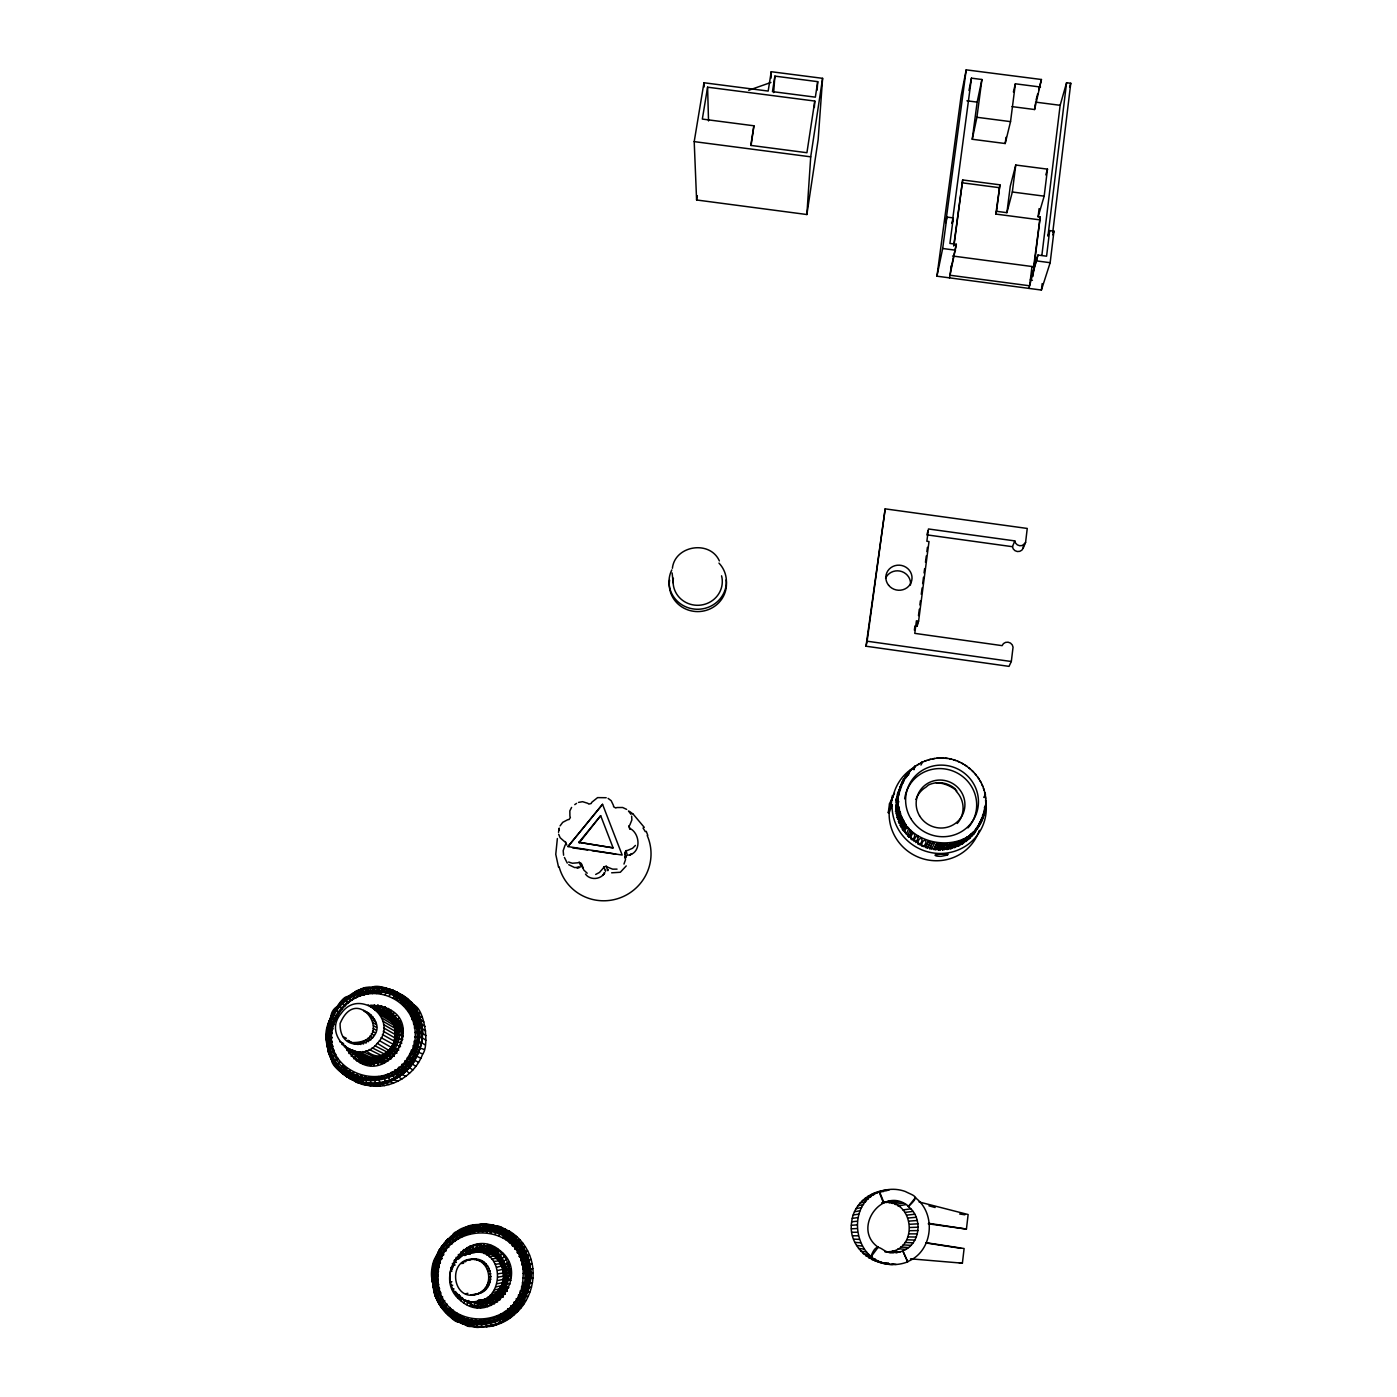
<?xml version="1.0" encoding="UTF-8"?>
<svg xmlns="http://www.w3.org/2000/svg" width="1397" height="1397" viewBox="0 0 1397 1397"><rect width="100%" height="100%" fill="white"/><g stroke="black" fill="none" stroke-linecap="round" stroke-linejoin="round"><path stroke-width="1.5" d="M420.829 1058.262L411.626 1053.513C432.511 999.641 359.186 967.824 335.245 1020.491C312.911 1071.743 393.063 1101.098 411.626 1049.723L422.715 1053.932C414.647 1076.144 389.396 1090.708 366.189 1085.067C358.854 1085.731 318.516 1062.069 335.891 1054.491L332.957 1051.4C314.15 1002.732 391.09 964.96 412.936 1016.911C436.772 1068.88 351.974 1105.621 332.957 1051.4L334.267 1050.492L331.753 1047.436C325.064 1047.418 328.12 1057.529 332.957 1051.4M361.771 1083.828L351.101 1079.217L353.441 1072.721L350.926 1073.14L349.25 1078.379L366.189 1085.067M370.694 1085.871L366.66 1084.264L366.206 1082.448L366.451 1078.379L369.995 1077.104L371.078 1084.334L375.304 1086.237M461.796 1297.394L460.818 1300.694C491.168 1327.482 531.524 1274.728 500.266 1250.804C469.933 1224.278 429.787 1276.736 460.818 1300.694L462.721 1298.215M377.33 1043.349C400.136 1020.281 359.623 986.596 341.217 1013.419C321.153 1036.19 358.697 1067.43 377.33 1043.349L394.233 1053.705L396.678 1053.163L396.696 1050.474C410.997 1032.016 393.692 1002.575 370.764 1006.713L370.659 1005.194C440.719 1008.285 381.433 1106.668 345.461 1047.069L347.678 1048.361C356.13 1068.338 386.148 1068.391 396.696 1050.474L398.809 1050.038L392.26 1046.231C386.305 1054.229 376.072 1060.498 365.839 1057.424C344.099 1047.279 367.76 1054.037 356.776 1060.969L354.821 1057.581L357.353 1053.059M435.183 1258.802L439.409 1260.74L441.923 1258.627L441.033 1256.829C433.245 1246.456 426.277 1287.545 436.755 1281.573L438.187 1280.141L436.545 1277.364C434.083 1224.261 514.183 1211.67 523.823 1265.647C537.042 1328.163 437.523 1344.403 436.545 1277.364L438.099 1275.74C437.68 1217.94 528.136 1218.708 523.002 1277.836C521.518 1333.314 435.131 1332.668 438.099 1275.74L436.702 1273.121L432.11 1272.737L433.716 1263.412L439.199 1250.21L447.826 1239.052L439.199 1250.21L433.716 1263.412L431.917 1277.452L433.908 1291.422L435.393 1295.875L440.963 1292.924L438.291 1289.833L433.908 1291.422M326.392 1040.276L326.811 1030.881L330.024 1018.623L334.861 1009.577L341.549 1001.719L332.207 1013.978L328.312 1023.46L326.374 1035.561L326.846 1044.939L332.311 1042.04L330.548 1039.193C321.345 1046.021 327.509 1011.498 335.245 1020.491L332.87 1022.621L328.906 1021.591L326.811 1030.881M467.89 1252.69C509.294 1242.317 505.854 1312.743 465.969 1300.712C450.498 1295.752 445.137 1274.815 454.758 1262.242C458.653 1248.202 483.013 1258.907 480.585 1243.924M457.098 1237.829L455.003 1241.339C445.416 1237.34 460.643 1224.855 460.626 1235.664L458.495 1238.79C444.717 1225.902 492.215 1221.257 496.599 1226.968L494.014 1227.125C496.04 1222.777 505.697 1230.006 509.399 1231.194C518.514 1236.642 525.621 1245.216 529.55 1255.082C537.81 1275.531 531.314 1300.659 514.271 1314.647C489.98 1337.139 445.992 1327.639 435.34 1295.857C440.282 1308.849 450.864 1319.536 463.944 1324.321C470.597 1326.085 486.348 1332.214 480.62 1320.025L477.006 1321.614L477.337 1327.098M492.32 1325.177L486.313 1326.626L495.498 1324.653L504.928 1320.095L513.048 1314.088L521.291 1305.077L529.149 1287.807L530.493 1272.964C531.297 1248.01 509.329 1225.064 484.637 1224.558L488.828 1225.902C509.73 1225.92 528.014 1247.189 530.092 1267.9C532.257 1285.467 525.342 1304.117 511.739 1315.555C505.714 1319.554 484.445 1335.165 484.864 1319.694L481.092 1321.649M468.309 1325.683L468.955 1320.357L472.151 1319.379L472.937 1321.178C476.744 1330.573 459.002 1326.085 465.061 1319.135L464.031 1316.987L461.307 1317.563C459.735 1331.69 442.552 1307.924 439.514 1304.239M814.346 107.517L814.783 101.055L707.598 87.19L702.324 119.077L753.909 125.782L751.08 145.48M374.902 1045.759L386.917 1051.976L391.352 1056.569L394.198 1056.027L394.233 1053.705M526.215 1300.293L523.526 1301.009L518.444 1298.407L518.514 1294.827L525.691 1296.765L528.363 1296.102M366.451 1083.985C387.004 1086.744 408.064 1074.712 416.97 1056.149C422.942 1043.542 424.391 1028.279 418.803 1015.287C415.887 1010.607 410.247 994.681 403.785 1003.483L403.366 1005.281L406.544 1006.469C423.256 994.35 430.451 1045.131 422.715 1053.932M505.435 1229.081C498.397 1229.744 475.067 1216.543 476.098 1230.513L478.455 1231.875L480.149 1230.163C474.386 1218.044 507.059 1228.592 493.682 1226.304L497.891 1227.09L495.044 1234.005M771.039 78.162L771.231 71.718L822.606 78.337L818.153 139.665L806.872 214.527L696.597 199.981L694.204 141.621L703.966 82.755L768.175 91.067L771.231 71.718M817.14 90.089L817.716 81.655L774.898 76.119L773.659 92.604M478.211 1300.59C494.067 1301.637 507.233 1284.838 503.199 1269.594C501.488 1261.805 495.691 1254.96 488.112 1252.358C482.751 1249.739 474.526 1254.82 476.901 1245.897L473.531 1244.971L473.094 1246.77L466.842 1247.678L465.952 1250.036L467.646 1253.546C509.416 1230.617 520.854 1308.168 475.085 1301.533L474.561 1305.531L477.041 1307.54L478.42 1306.003L478.35 1301.096C516.96 1302.668 509.154 1238.493 471.819 1252.288L470.108 1246.124C541.163 1235.262 501.698 1345.87 455.317 1291.527L453.973 1292.382L455.876 1292.469L455.928 1295.421L459.246 1294.67M354.821 1080.754C399.332 1102.233 444.036 1039.054 411.277 1003.535M473.723 1252.271L483.118 1251.45L493.054 1254.785L498.939 1260.88L503.461 1270.851C504.16 1279.32 502.134 1287.947 495.603 1293.779L490.242 1295.106M366.084 1050.736C394.373 1073.647 408.71 1014.781 377.592 1011.585M432.179 1282.167L432.127 1272.702M408.675 999.746C404.816 994.926 368.983 977.306 369.995 992.202L372.405 993.494C378.465 982.423 352.97 987.889 357.946 995.432L355.729 998.122L354.174 997.266C349.617 988.674 367.725 988.866 373.086 987.347C389.204 986.02 404.519 994.472 415.153 1006.032M392.26 1046.231L394.653 1040.887L395.334 1029.432L392.243 1021.521L386.009 1015.287L371.235 1006.172M902.794 1250.856C920.571 1244.133 923.277 1217.66 908.277 1206.571C919.994 1195.867 915.297 1196.583 905.186 1191.449C898.446 1189.022 891.024 1188.62 884.091 1190.384C867.974 1192.636 853.392 1205.174 851.681 1221.799C846.722 1251.677 881.909 1272.3 907.701 1261.823L902.794 1250.856L907.701 1261.823M418.541 1062.401L409.548 1057.232L409.758 1053.757L411.626 1053.513M480.149 1230.163L482.681 1231.77L483.624 1224.698L492.757 1226.234M903.318 1250.909L896.961 1252.568L886.135 1251.799C919.313 1253.039 915.314 1197.77 882.921 1202.625M326.706 1030.759L330.914 1030.811L332.137 1033.309C320.088 1027.354 330.81 1058.315 326.741 1044.781M806.872 214.527L810.714 156.831L822.606 78.337M473.845 1252.096L473.094 1246.77M523.718 1304.292L521.011 1305.025L516.192 1301.987L516.419 1298.721L518.444 1298.407M985.444 807.029C989.53 779.212 961.992 753.594 934.593 758.501C922.072 760.3 910.53 767.861 904.103 778.793C901.397 781.814 890.483 817.612 899.458 790.405C885.261 849.708 982.545 864.446 985.583 804.916M372.405 993.494L374.117 991.905C370.973 982.789 389.676 990.438 375.007 987.26M359.483 1051.854L372.248 1058.158L373.016 1063.833L370.572 1065.37C374.396 1051.784 351.974 1057.424 346.858 1048.536M476.901 1245.897L477.023 1244.238L480.551 1245.548M947.341 758.466L945.21 758.274M933.825 849.463L936.671 843.474L933.825 849.463L935.938 849.673L938.819 843.683L935.938 849.673M468.152 1232.346L470.125 1233.411L472.081 1231.246L471.819 1225.745L485.126 1224.558L486.313 1226.112L486.54 1224.767L488.182 1224.68L497.105 1227.264C490.452 1223.894 459.019 1221.31 464.328 1233.83L466.092 1234.808L468.152 1232.346L467.419 1226.985L479.206 1225.012M892.508 1264.46C851.856 1264.407 843.474 1198.958 884.091 1190.384M895.844 802.769L898.708 794.526L896.001 800.691M898.079 796.587L898.254 794.491M349.652 1077.576L353.476 1080.056L346.805 1076.703L349.739 1070.556L350.926 1073.14M374.117 1007.883L374.326 1004.949L375.636 1006.504L375.199 1009.14L373.942 1009.123L374.117 1007.883C430.293 1014.484 382.394 1094.846 349.512 1048.815L346.98 1050.404L347.678 1048.361M469.078 1226.583L470.125 1233.411M478.979 1293.063C495.359 1286.008 489.841 1257.859 471.418 1259.413C493.543 1254.855 498.153 1291.474 476.394 1294.111L481.162 1292.574M370.572 1065.37L369.052 1063.658L368.791 1057.721L356.148 1051.714M531.489 1287.213L523.194 1286.602L522.495 1282.219C536.64 1288.121 529.638 1265.001 527.856 1258.051C525.324 1252.795 519.806 1233.376 512.769 1243.732L512.35 1245.705L515.406 1246.857L520.103 1243.365L522.792 1243.138M374.117 991.905L376.719 993.442L378.081 987.295M477.041 1307.54L477.32 1301.026M352.131 1042.581C397.831 1043.035 358.296 980.467 340.1 1023.495C339.261 1064.217 401.568 1036.068 366.136 1011.603M520.871 1308.029L518.13 1308.797L513.625 1305.357L513.939 1302.371L516.192 1301.987M415.869 1066.313L407.138 1060.76L407.487 1057.581L409.548 1057.232M482.681 1231.77L485.388 1224.575L487.116 1225.745L485.772 1225.972M959.198 1262.766L962.393 1263.185L964.105 1248.534L926.438 1242.754M928.219 1223.789L966.427 1229.081L968.138 1214.534L919.086 1201.961M927.94 530.93L926.875 534.859L1012.458 546.698A5.553 5.256 16.5 0 0 1023.18 548.183L1023.652 544.236M1011.323 661.514L1013.052 647.178A5.675 5.413 20.2 0 0 1002.103 645.641L914.773 633.365L916.415 620.809L918.597 621.106L929.005 541.565L926.857 541.268L928.464 528.974L1014.781 540.901A5.605 5.291 16.4 0 0 1025.59 542.385L1027.249 528.45L885.174 508.857L866.018 646.217L1009.018 666.369L1011.323 661.514L867.118 641.206L866.018 646.217M1041.865 255.389L1060.148 105.299L1066.575 82.72L1070.766 83.261L1052.744 232.408M1012.004 106.609L1034.583 109.525L1041.446 79.507L966.2 69.85L961.153 95.66L936.95 276.187L1041.394 290.052L1042.179 283.574M1066.575 82.72L1047.96 236.163L1049.671 230.592L1053.967 231.151L1050.16 262.706L1041.394 290.052M1049.671 230.592L1046.58 256.192L1037.971 255.057L1030.34 280.011L1032.435 280.273M425.841 1040.241L422.069 1037.604L422.575 1033.413C422.016 1022.621 418.541 1012.022 411.626 1003.57M1031.999 266.513L1029.624 285.791L950.03 275.244L951.305 265.622M1032.907 276.431L1040.189 217.041L1038.111 216.779L1039.106 208.607M1033.553 267.264L1040.189 217.041M1038.111 216.779L1044.17 196.156L1047.488 169.142L1015.759 165.021L1010.275 186.185L1006.905 212.676L996.532 211.314L995.834 214.073L1039.385 219.8M1028.838 288.376L1037.971 255.057M484.13 1244.046L482.733 1251.188L474.282 1251.677M506.64 1319.903L503.776 1320.776L500.772 1316.061L501.034 1314.053L504.317 1313.861L508.002 1318.401L510.569 1317.458M1034.583 109.525L1035.282 103.972M498.292 1277.102L503.479 1276.177L502.798 1268.074L498.939 1260.88L493.665 1261.474M1006.905 212.676L1012.336 192L1015.759 165.021M995.834 214.073L999.92 184.823L962.673 179.951L953.68 246.012M996.532 211.314L999.92 184.823M968.977 90.508L971.456 78.162L981.916 79.507L977.149 102.121L972.242 139.263L1005.194 143.524L1005.997 137.325M1005.194 143.524L1010.537 121.626L1015.375 83.803L1040.503 87.033M972.242 139.263L976.922 117.278L981.916 79.507M979.314 830.307A46.485 45.228 28 0 1 927.433 859.888A46.485 45.228 28 0 1 889.173 812.827L888.3 812.705L889.47 803.886L893.259 795.714A47.393 46.066 27.4 0 1 914.075 767.355M888.3 812.705L891.199 804.55L892.369 795.574M914.371 630.134L914.93 625.978L917.078 626.293L918.597 621.106M917.078 626.293L917.637 622.014M918.475 615.623L919.313 609.214M919.872 604.953L920.431 600.693M921.269 594.284L922.107 587.893M922.666 583.632L923.504 577.223M924.063 572.962L924.622 568.684M925.46 562.293L926.298 555.884M926.857 551.623L927.416 547.362M558.521 832.298L559.219 828.072L558.765 830.377M936.95 276.187L942.678 248.491L946.887 217.076L953.295 217.915L949.908 243.427L956.334 244.283L949.471 277.846M971.456 78.162L952.108 223.555L953.295 217.915M953.994 245.435L962.673 179.951M966.2 69.85L945.734 222.717L946.887 217.076M517.711 1311.486L514.952 1312.289L510.778 1308.483L511.145 1305.776L513.625 1305.357M867.118 641.206L885.174 508.857M485.388 1225.868L485.126 1224.558L488.828 1225.902M397.429 992.272L384.437 987.941L379.862 987.365L380.176 988.465M504.317 1313.861L504.649 1311.643L507.67 1311.329L511.477 1315.468L514.271 1314.647M412.848 1069.945L404.414 1064.043L404.851 1061.179L407.138 1060.76M507.67 1311.329L508.037 1308.867L510.778 1308.483M814.783 101.055L806.925 152.727L750.783 145.393L753.909 125.782M817.716 81.655L815.359 97.161L772.454 91.608L774.898 76.119M484.183 1230.198L486.872 1232.084L488.479 1225.064L491.954 1225.326M457.552 1321.387L460.207 1315.153L457.727 1315.625L455.701 1320.375M696.597 199.981L697.295 195.737M348.237 1077L342.824 1073.734L346.316 1067.989L347.486 1070.905L345.234 1075.603L351.101 1079.217M494.835 1227.317L495.062 1225.763L489.648 1224.959L486.872 1232.084M495.586 1227.526L497.018 1226.042L494.538 1226.356M495.498 1226.374L489.876 1224.855L489.02 1225.99L486.907 1224.628M493.246 1225.361L490.784 1225.117M378.238 992.01C378.552 984.012 385.362 987.382 380.979 993.861L378.238 992.01L376.719 993.442M982.562 815.743L985.077 809.09M357.265 1053.565C387.44 1077.419 415.957 1019.688 377.923 1011.218L379.53 1006.94L377.976 1005.142L376.404 1010.974M401.969 1078.973L397.481 1076.493L394.618 1072.18L394.984 1070.102L398.128 1069.77L401.882 1074.345L405.863 1076.319M420.27 1013.524L416.428 1011.079L411.155 1013.209L408.623 1011.987L409.024 1009.717L414.036 1007.167L417.895 1009.647M409.496 1073.298L401.41 1067.064L401.865 1064.479L404.414 1064.043M473.88 1225.466L474.264 1232.433L472.081 1231.246M929.599 848.643L932.428 842.653L929.599 848.643L931.694 849.044L934.541 843.055L932.34 843.09M949.454 758.885L951.549 759.287M527.647 1250.874L519.771 1253.842L517.309 1252.672L517.746 1250.245L525.394 1246.892M472.151 1319.379L471.418 1326.294M517.746 1250.245L515.004 1249.058L515.406 1246.857M896.385 798.613L902.165 782.495M896.455 800.743L904.103 778.793M390.706 991.224L390.374 990.089L393.255 990.403L395.735 992.149M391.335 991.294C391.23 988.273 391.16 994.647 389.239 996.009M422.261 1017.645L418.436 1015.217L412.936 1016.911L410.683 1015.741L411.155 1013.209M409.024 1009.717L406.178 1008.477L406.544 1006.469M398.128 1069.77L398.564 1067.465L401.41 1067.064M529.55 1255.082L521.465 1257.632L519.265 1256.514L519.771 1253.842M357.632 1082.186L358.4 1076.546L361.456 1075.795L362.382 1077.663C365.874 1087.669 348.324 1081.924 354.576 1075.026L353.441 1072.721M357.999 1059.869L359.972 1062.715L361.474 1061.65C361.107 1053.775 368.494 1056.446 365.193 1062.925L366.922 1064.933L367.516 1057.791L352.9 1051.103M372.196 1047.82L384.297 1053.967L390.619 1048.658L393.622 1043.629L394.949 1037.901L383.232 1031.23M487.675 1297.237L493.106 1295.875L496.93 1300.363L500.388 1299.629L495.603 1293.779L501.907 1285.013L503.147 1279.442L510.848 1280.403M423.832 1021.94L420.026 1019.548L414.368 1020.788L412.342 1019.705L412.936 1016.911M672.394 568.282C674.873 545.336 709.955 539.801 719.368 560.913M425.229 1044.869L421.423 1042.668L422.418 1038.128M950.798 269.464L956.334 244.283M358.4 990.613L359.728 996.323L361.875 993.966C357.859 985.618 372.615 988.063 376.736 988.273M531.052 1259.448L522.827 1261.578L520.819 1260.548L521.465 1257.632M1013.401 91.992L1015.375 83.803M557.368 838.532L555.762 854.318L558.521 867.118M344.675 1074.136L339.192 1070.346L343.173 1065.073L344.308 1068.338L341.671 1072.721L346.805 1076.703M424.985 1026.393L421.195 1024.036L415.398 1024.804L413.582 1023.861L414.368 1020.788M516.646 1236.502L513.886 1236.677L509.853 1240.885L509.399 1242.666L512.769 1243.732M1036.05 100.06L1037.674 93.896M1038.757 89.775L1041.446 79.507M532.152 1263.953L523.823 1265.647L521.989 1264.739L522.827 1261.578M478.734 1224.82L478.455 1231.875M361.456 1075.795L360.391 1082.797M453.344 1318.82L456.575 1312.936L457.727 1315.625M379.914 1086.133L375.985 1084.509L375.042 1081.505L374.745 1078.606L378.674 1076.546C377.679 1086.953 389.414 1084.875 382.953 1075.585M982.842 817.175L978.633 824.998L984.606 813.316L982.423 816.162M465.061 1319.135L468.03 1318.384L466.633 1325.142M925.46 847.42L928.272 841.413L925.46 847.42L927.503 848.031L930.35 842.042L927.503 848.031M953.61 759.881L955.67 760.492M355.309 1051.103L351.206 1056.324M1069.631 87.19L1070.766 83.261M900.611 786.389L897.328 794.561L903.702 778.583M900.174 786.249L900.035 788.397M1045.812 174.904L1047.488 169.142M380.683 1012.388L383.319 1007.936L381.556 1005.805L379.251 1011.498L377.312 1011.603M470.073 1306.02L471.592 1301.76C525.604 1313.529 510.324 1222.602 463.542 1255.309L460.905 1251.869L462.721 1252.376L464.852 1255.554L466.476 1254.314M400.729 1000.776L396.8 999.885C400.013 990.578 408.657 996.428 400.223 1002.4L403.785 1003.483M471.068 1251.956L485.458 1251.607L487.64 1244.587L488.444 1246.473L486.418 1251.834L480.655 1252.428M415.398 1024.804L414.385 1028.122L421.772 1027.476M385.17 994.716L387.895 988.762M523.823 1265.647L522.757 1269.052L530.092 1267.9M1052.797 234.871L1053.967 231.151M451.895 1317.825L454.322 1313.337L456.575 1312.936M361.474 1061.65L363.377 1064.043L364.757 1057.092M329.011 1021.678C330.897 1016.335 346.212 987.382 350.577 999.466L351.922 1000.339L354.174 997.266M513.136 1233.673L510.359 1233.813L506.692 1238.318L506.151 1239.942L509.853 1240.885M464.834 1253.842L470.719 1253.406L469.287 1254L470.806 1252.725L469.427 1248.15L470.108 1246.124M342.824 1073.734L335.944 1066.575L340.379 1061.825M363.185 989.006L363.866 994.943L365.892 992.883L366.049 988.343M891.513 800.691L893.259 795.714M498.939 1260.88L505.155 1256.025M889.173 812.827L892.089 804.689L891.199 804.55M381.992 1018.064L393.727 1025.171L399.717 1023.599L400.485 1021.434L398.023 1020.072L392.347 1022.29L380.56 1015.095M488.444 1246.473L491.046 1245.548L488.112 1252.358M902.357 783.612L906.409 775.3M904.086 780.277L906.024 775.056M382.988 1021.242L395.089 1028.314L400.904 1027.371L401.83 1024.839L399.717 1023.599M895.704 806.96L898.376 798.717L896.123 804.864L897.607 817.262L902.689 828.77L907.858 835.476L921.636 845.395L933.86 849.027L946.555 849.009L962.306 843.369L972.242 835.685L983.261 817.332M905.588 778.269L909.045 772.07M906.897 776.662L908.696 771.79M895.756 809.073C904.435 786.074 890.221 824.09 897.957 807.064M908.399 775.16L910.198 770.271L912.014 769.101M456.417 1262.399L455.178 1261.683L452.436 1263.848L453.501 1265.368L451.214 1267.358L452.698 1267.795L455.178 1261.683L463.752 1249.599L465.952 1250.036L469.427 1248.15M896.001 811.151L898.009 802.978M896.263 813.264L898.969 807.134L896.263 813.264L896.717 815.307L899.424 809.212L896.717 815.307M913.708 769.398L914.948 766.097L914.005 769.73M897.171 817.385L899.878 811.273L897.171 817.385L897.834 819.375L900.541 813.298L897.834 819.375M354.576 1075.026L357.353 1074.468L355.641 1081.261M898.498 821.419L901.205 815.324L898.498 821.419L899.354 823.339L902.078 817.28L899.354 823.339M464.031 1316.987L461.988 1323.5L463.804 1324.216M920.955 765.067L922.474 762.133M978.633 824.998L979.384 823.077M979.053 825.173L979.803 823.235M900.227 825.313L902.933 819.218L900.227 825.313L901.257 827.146L903.981 821.087L901.257 827.146M921.461 845.796C922.422 837.065 929.703 839.999 923.452 846.599L921.636 845.395M957.661 761.278L959.652 762.081M1012.458 546.698L1014.781 540.901M398.023 1020.072L398.756 1018.238L392.243 1021.521L388.453 1017.295L368.214 1004.897M449.415 1315.817L453.187 1310.351L454.322 1313.337M901.746 782.337L901.397 784.433M903.527 830.761C908.539 814.102 905.029 836.471 902.322 829.032L905.029 822.955M904.261 824.894L902.322 829.032M468.606 1300.502L466.79 1304.623M383.529 1024.525L395.63 1031.527L401.568 1031.283L402.738 1028.419L400.904 1027.371M904.767 832.542C903.615 828.665 912.73 822.589 906.147 834.149M1023.18 548.183L1025.59 542.385M907.561 835.79L910.303 829.748L911.525 831.564L909.08 837.274L907.858 835.476M910.652 838.776C911.874 829.259 918.021 834.131 912.311 840.103L910.931 838.444M381.573 1012.72L383.634 1013.628L386.899 1009.455L385.013 1006.905L381.992 1012.371L380.386 1012.406L388.663 1017.191L394.146 1012.65M497.681 1270.449L508.927 1268.127L509.975 1265.752L507.792 1264.302L496.738 1267.271M342.073 1009.14C338.284 999.239 325.099 1018.361 334.424 1018.675L335.245 1020.491M914.022 841.465C914.354 835.458 921.915 832.402 915.803 842.618M623.97 864.062L625.472 859.819L625.21 854.091A11.752 11.578 -27.9 0 0 624.738 852.729A32.847 32.236 -26.5 0 0 626.013 850.651A11.717 11.543 -23.6 0 0 627.445 850.459L632.562 848.276L635.425 845.429M486.575 1254.925L492.25 1254.296L495.551 1249.459L494.311 1246.927L492.093 1247.713L489.177 1253.039L483.694 1253.476M498.205 1273.75L509.573 1272.091L510.813 1269.332L508.927 1268.127M917.637 843.805C918.667 834.795 925.635 838.427 919.523 844.801L917.846 843.421M498.939 1235.594L502.466 1229.133M507.792 1264.302L508.735 1262.312L501.855 1265.385M383.599 1027.878L395.7 1034.793L401.672 1035.282L403.192 1032.086L401.568 1031.283M368.11 987.923L368.11 993.983L365.892 992.883M494.311 1246.927L490.644 1253.423L485.458 1251.607M503.479 1276.177L509.678 1276.125L511.232 1272.999L509.573 1272.091M626.24 865.913L620.32 872.269L611.642 872.811M453.781 1240.326L451.772 1244.238L447.913 1239.576L451.214 1236.066M976.73 828.683C982.196 819.358 964.751 850.424 981.113 820.999M977.149 828.892L981.532 821.209M961.555 763.059L963.476 764.054M938.103 849.865C947.568 835.493 932.864 852.03 940.233 849.865L943.115 843.893L940.233 849.865M415.031 1060.515L409.269 1068.164L402.214 1074.59L394.094 1079.584L385.345 1082.553M942.399 849.865L945.28 843.875L942.399 849.865L944.512 849.655L947.41 843.666M946.66 849.446C956.299 834.725 941.246 852.397 948.72 849.027L951.654 843.037L948.72 849.027M341.497 1001.893L344.919 998.523L347.189 1001.981L345.059 1005.875L341.392 1001.684M388.663 989.39L389.588 989.705L386.288 989.495L388.907 988.954L393.255 990.403L390.479 990.298M445.8 1312.429L450.078 1307.435L451.161 1310.735L448.332 1314.891M493.281 1225.92L491.011 1232.835L488.217 1230.635M950.851 848.608L953.889 843.055C962.236 838.899 942.853 858.02 953.889 843.055M952.859 847.996L955.932 842.443M954.919 847.368L958.028 841.797C966.043 836.925 946.904 857.147 958.028 841.797M983.767 797.425L985.496 794.334L984.571 792.343M956.858 846.565L960.001 840.994M958.831 845.744L962.009 840.156C969.78 834.411 950.693 855.994 962.009 840.156M960.682 844.748L963.878 839.143M394.949 1037.901L401.218 1039.263L403.192 1035.806L401.672 1035.282M509.276 1280.158L511.25 1276.701L509.678 1276.125M962.568 843.736L965.781 838.113C973.098 831.582 954.483 854.458 965.781 838.113M964.297 842.566L967.545 836.943M984.291 807.99L986.038 804.969M433.716 1263.412L438.152 1264.791L439.199 1267.009L437.244 1268.93L432.738 1267.987M966.06 841.378C980.17 819.637 958.15 854.545 969.326 835.72M984.152 810.085L985.898 807.064M967.667 840.051L970.95 834.376M983.785 812.181L985.531 809.177M969.291 838.689L974.093 831.494L972.277 832.682L969.291 838.689L976.555 828.037L973.534 834.061M981.008 819.655L984.606 813.316M980.24 821.593L981.969 818.642M972.242 835.685L977.865 826.395L974.862 832.42M463.682 1302.842L465.306 1300.136C531.611 1325.613 511.389 1209.173 458.391 1259.203L456.016 1257.37M560.075 825.889L562.712 822.344L567.671 819.742A11.735 11.49 -28.6 0 1 569.103 819.55A32.847 32.236 -26.5 0 1 570.395 817.489A11.7 11.455 -25.4 0 1 569.906 816.145L569.836 810.906L571.6 807.414M447.738 1239.191L438.623 1251.241L443.862 1254.681L441.033 1256.829M489.212 1256.759L495.341 1255.659L498.729 1251.66L497.402 1248.674L493.054 1254.785M350.577 999.466L348.359 1002.924L347.189 1001.981M523.823 1301.044L511.739 1315.555L499.847 1322.959L502.501 1321.981M978.267 826.64L979.018 824.632M965.275 765.207L967.091 766.359M902.549 783.246L903.667 781.534M487.605 1224.715L489.788 1225.972L492.635 1225.152M474.561 1305.531L473.513 1306.998L470.806 1304.536M442.552 1308.657L447.284 1304.187M383.354 988.517L375.252 987.242L389.588 989.705M871.012 1256.165C878.224 1237.794 881.647 1254.419 893.678 1252.725M871.431 1256.235L878.311 1247.067M908.277 1206.571L915.629 1197.404M604.691 872.811C600.885 879.708 590.093 880.529 585.465 874.085M464.328 1233.83L462.215 1236.607L460.626 1235.664M353.843 1058.821L354.821 1057.581M391.684 991.224C449.432 1012.86 409.688 1105.586 353.284 1078.798C298.364 1054.141 338.79 970.112 391.684 991.224L392.609 990.263M970.461 769.014L968.767 767.686M391.352 1010.345L386.009 1015.287M567.968 846.582L602.544 804.305L622.171 855.051L567.968 846.582L602.544 804.305M578.917 842.321L600.675 815.673L613.108 847.874L578.917 842.321L613.108 847.874M579.161 842.915L600.675 815.673M603.836 873.579L604.587 872.706M382.097 988.081L380.386 988.028M509.399 1231.194L506.587 1231.316L502.658 1237.585L506.692 1238.318M348.901 1053.495L352.9 1049.968M390.147 990.944L391.666 991.014L390.584 990.141M439.688 1304.571L444.805 1300.659M460.381 1295.979L458.216 1298.215L460.835 1298.546M326.374 1035.561L330.53 1035.002L332.137 1033.309M474.264 1232.433L476.098 1230.513M492.425 1225.483L490.784 1226.06L489.648 1224.959M330.548 1039.193L331.997 1037.692L330.53 1035.002M330.914 1030.811L332.73 1028.943L331.7 1026.673L327.701 1026.219M436.702 1273.121L438.448 1271.357L437.244 1268.93M478.42 1306.003L480.603 1307.662L482.332 1305.916L481.406 1300.537L478.053 1300.45L485.51 1299.786L493.106 1295.875M482.332 1305.916L484.183 1307.348L486.191 1305.304L484.584 1300.031L481.214 1300.397M911.525 831.564L909.08 837.274M972.015 770.498L973.569 771.965M473.653 1259.203C445.922 1257.422 452.174 1304.571 478.595 1293.605M502.868 1253.266L497.21 1258.26L491.604 1258.959M331.7 1026.673L333.778 1024.665L332.87 1022.621M368.11 993.983L369.995 992.202M512.35 1245.705L518.025 1240.833M438.152 1264.791L440.352 1262.748L439.409 1260.74M432.808 1286.829L438.71 1284.507L436.755 1281.573M331.753 1047.436L333.062 1046.336L330.949 1043.349M608.184 869.667L607.817 870.663L606.228 866.245A32.847 32.236 -26.5 0 1 603.853 866.838A11.77 11.578 -31 0 1 603.225 868.148L599.47 872.444L595.681 874.452M974.966 773.589L976.381 775.213M396.626 1015.287L390.584 1019.234M914.948 766.097L913.638 767.774M455.928 1295.421L457.168 1294.425M334.424 1018.675L337.131 1016.492L332.207 1013.978M442.692 1296.887C433.437 1306.178 434.048 1286.48 432.354 1280.735C431.76 1271.846 433.472 1262.818 437.226 1254.75C446.411 1234.005 470.719 1220.873 493.001 1226.444C545.703 1237.026 537.967 1321.614 486.104 1326.155M438.291 1289.833L439.636 1288.767L437.331 1285.746M406.178 1008.477L412.237 1004.705M462.721 1252.376L465.952 1250.036M515.004 1249.058L521.098 1244.727M344.972 998.768L348.866 995.712M386.899 1009.455L388.296 1008.424L390.217 1011.463M431.917 1277.452L436.545 1277.364M457.256 1258.313L454.042 1260.496L455.178 1261.683M574.761 804.62L576.542 803.397M337.934 1058.28L333.115 1062.471L339.192 1070.346M397.115 992.272L393.133 997.737L397.412 998.418M977.621 776.942L978.86 778.688M484.881 1299.018L493.368 1295.979M408.623 1011.987L415.084 1008.756M326.234 1038.565L331.997 1037.692M507.128 1259.046L500.597 1262.853M517.309 1252.672L523.77 1248.901M363.377 1064.043L365.193 1062.925M348.726 995.974L352.725 993.267M383.319 1007.936L385.013 1006.905M366.922 1064.933L369.052 1063.658M475.539 1301.864L490.364 1297.603M375.636 1006.504L377.976 1005.142M498.729 1251.66L500.266 1250.804L501.61 1254.296M379.53 1006.94L381.556 1005.805M979.926 780.539L980.973 782.39M922.247 761.749L920.606 763.129M469.287 1254L470.841 1253.231M410.683 1015.741L417.476 1013.122M519.265 1256.514L526.04 1253.353M908.818 1206.484C883.48 1184.516 851.21 1227.946 877.875 1247.032M352.708 993.564C390.165 969.989 439.531 1016.911 416.323 1055.818C400.398 1094.13 336.24 1092.087 327.876 1049.077M400.485 1021.434L393.587 1024.018L392.243 1021.521M624.791 856.728L627.358 855.261L626.013 850.651M495.289 1226.409L496.11 1227.23L494.957 1225.937M370.589 1078.694L374.344 1077.052L374.745 1078.606M907.159 1261.735C933.004 1252.096 936.933 1213.469 915.07 1197.526M463.001 1228.801L470.405 1227.055M495.551 1249.459L497.402 1248.674M981.864 784.328L982.737 786.267M362.801 1051.522L376.055 1057.739L381.433 1055.573L385.013 1062.541L381.084 1062.418L378.849 1057.005M629.191 855.051C641.258 852.083 640.001 834.515 630.885 828.945A11.717 11.543 -23.6 0 0 629.593 828.351A32.847 32.236 -26.5 0 0 629.017 826.011A11.7 11.49 -21.6 0 0 629.89 824.876L631.863 819.917L631.654 816.127M629.558 854.877L631.636 854.073L628.912 855.104M412.342 1019.705L419.414 1017.714M361.526 989.565L356.951 991.206M520.819 1260.548L527.856 1258.051M495.498 1324.653L498.223 1323.64L491.046 1325.928L489.072 1318.908M472.937 1321.178L476.36 1319.921L477.006 1321.614M748.705 90.281L770.917 82.458M624.826 857.758L626.1 857.304L624.738 852.729M401.83 1024.839L394.635 1026.673L393.587 1024.018M509.975 1265.752L502.798 1268.074M873.823 1193.492L887.566 1189.668M494.014 1227.125L496.599 1226.968M484.375 1299.891L487.431 1298.948M983.418 788.275L984.099 790.283M362.382 1077.663L365.682 1076.685L366.451 1078.379M870.715 1194.819L876.984 1192.968M885.593 1190.925L889.278 1189.842M492.495 1292.644L497.821 1291.369L502.728 1294.827L505.277 1294.076L505.068 1291.509L500.021 1288.733L494.433 1289.885M867.747 1196.461L873.876 1194.697M451.161 1285.642L452.68 1285.205M864.953 1198.399L870.96 1196.723M578.515 802.402L582.584 801.686L587.7 803.275A11.7 11.455 -25.4 0 1 588.836 804.113A32.847 32.236 -26.5 0 1 591.193 803.537A11.682 11.455 -22.7 0 1 591.822 802.245L597.584 797.617L606.193 797.722M367.516 1057.791L378.377 1056.778M530.127 1291.719L527.455 1292.365L520.243 1290.758L520.365 1294.617M505.068 1291.509L507.233 1290.915L506.954 1287.912L501.244 1285.764L496.005 1286.899M862.368 1200.617L868.236 1199.045M500.004 1297.796L502.99 1296.992L502.728 1294.827M413.582 1023.861L420.846 1022.517M521.989 1264.739L529.219 1262.905M860.011 1203.079L865.773 1201.63M532.449 1282.603L529.812 1283.162M857.898 1205.786L863.556 1204.458M473.688 1294.722L475.923 1294.216L470.929 1294.879M486.994 1226.269L485.685 1224.575L489.125 1225.012M327.09 1028.436L332.73 1028.943M481.389 1291.596L483.554 1291.125M465.568 1293.814L467.873 1293.308M483.537 1289.763L485.685 1289.291M881.647 1202.817L890.256 1201.053M530.685 1278.43L532.99 1277.923M402.738 1028.419L395.334 1029.432M856.047 1208.684L861.617 1207.497M886.03 1202.468L893.521 1200.879M450.34 1282.044L451.877 1281.73M485.388 1287.597L487.518 1287.143M510.813 1269.332L503.461 1270.851M497.192 1283.738L502.396 1282.673M889.138 1202.747L896.804 1201.158M486.889 1285.153L489.002 1284.734M949.646 843.91L951.759 843.491M892.212 1203.428L900.017 1201.874M488.007 1282.516L490.103 1282.097M497.961 1280.455L503.147 1279.442M530.825 1273.68L533.13 1273.243M506.954 1287.912L508.822 1287.563L501.907 1285.013M854.493 1211.775L859.993 1210.728M451.161 1310.735L453.187 1310.351M895.163 1204.511L903.126 1203.009M488.688 1279.722L490.801 1279.338M496.389 1226.409L497.908 1227.212L493.106 1225.536M897.974 1205.978L906.077 1204.563M488.95 1276.875L491.046 1276.509M344.308 1068.338L346.316 1067.989M530.546 1268.965L532.851 1268.563M853.235 1215.006L858.684 1214.115M488.758 1274.029L490.853 1273.697M370.345 1058.123L375.217 1057.546M347.486 1070.905L349.739 1070.556M488.129 1271.27L490.242 1270.956M902.933 1209.959L910.739 1208.824M384.297 1053.967L388.122 1059.031L391.387 1058.559L391.352 1056.569M487.082 1268.668L489.194 1268.371M852.292 1218.359L857.706 1217.625M490.714 1297.673L493.7 1302.423L497.524 1301.934L496.93 1300.363M579.772 867.327L574.604 867.554L568.736 864.708M904.994 1212.421L912.922 1211.391M485.65 1266.276L487.763 1265.996M495.394 1264.268L500.632 1263.604M579.022 867.432L576.804 867.712L579.545 867.397M483.851 1264.163L485.981 1263.901M481.755 1262.399L483.903 1262.155M906.74 1215.128L914.756 1214.237M461.254 1263.517L463.577 1263.272M479.381 1261.002L481.563 1260.775M851.681 1221.799L857.06 1221.222M503.776 1273.697L511.232 1272.999M438.187 1280.141L432.04 1280.752M463.542 1261.875L465.847 1261.631M880.372 1191.798L883.742 1191.466M476.831 1260.024L479.031 1259.797M985.339 796.517L985.601 798.613M945.332 844.329L947.463 844.12M466.039 1260.618L470.946 1259.57L468.676 1259.797M474.159 1259.483L476.36 1259.273M908.137 1218.027L916.222 1217.276M617.037 869.126L612.689 869.161L607.381 867.1A11.752 11.578 -27.9 0 1 606.228 866.245M452.366 1289.099L454.042 1288.96M489.317 1325.718C468.746 1330.119 446.446 1319.012 437.523 1299.978M530.493 1272.964L523.089 1273.435M461.953 1255.397L465.917 1255.1M851.402 1225.291L856.763 1224.89M909.168 1221.1L917.288 1220.489M384.612 1061.022L388.314 1060.742L388.122 1059.031M909.779 1224.278L917.951 1223.824M414.734 1032.47L422.191 1032.523M394.618 1072.18L391.16 1072.337L394.862 1078.781M851.454 1228.801L856.815 1228.557M910.006 1227.492L918.178 1227.195M517.431 1239.733L519.876 1239.68M328.312 1023.46L333.778 1024.665M909.814 1230.705L917.986 1230.565M851.838 1232.294L857.217 1232.224M530.389 1278.063L523.002 1277.836M500.772 1316.061L497.192 1316.079L500.475 1322.453M985.671 800.708L985.741 802.821M940.984 844.347L943.132 844.329M909.22 1233.865L917.358 1233.883M885.017 1262.958L888.44 1262.958M438.099 1275.74L431.935 1275.653M908.225 1236.904L916.327 1237.061M852.554 1235.751L857.968 1235.839M501.296 1227.352L494.119 1225.745M490.784 1225.361L485.685 1224.575M906.863 1239.785L914.878 1240.082M424.182 1049.461L413.058 1045.515L413.32 1049.618M523.194 1286.602L521.57 1286.532L521.972 1290.671M853.584 1239.122L859.068 1239.366M486.104 1224.61L485.859 1225.675L485.562 1224.575L490.749 1225.658M414.63 1036.853L422.069 1037.604M905.116 1242.439L913.079 1242.859M480.847 1224.54L483.624 1224.698M497.018 1226.042L495.848 1225.972L496.651 1226.671M903.073 1244.849L910.914 1245.373M487.466 1224.663L488.636 1224.75M910.495 1258.819L962.393 1263.185M854.929 1242.37L860.482 1242.789M375.199 1009.14C424.95 1015.165 384.035 1088.892 352.184 1050.719M374.937 1010.136C420.235 1014.903 387.126 1083.443 354.786 1052.273M408.168 1000.182L412.063 1002.732M900.716 1246.945L908.452 1247.573M493.246 1227.02L494.8 1227.142L493.682 1226.304M898.114 1248.691L905.727 1249.407M936.636 843.928L938.784 844.137M856.588 1245.478L862.211 1246.037M486.785 1224.645L486.418 1225.693L485.562 1224.575L489.893 1225.047M438.448 1271.357L432.319 1270.554M892.334 1251.066L900.192 1251.956M386.043 988.779L388.139 989.722M889.26 1251.642L896.961 1252.568M858.526 1248.412L864.254 1249.128M884.842 1251.764L890.378 1252.445M1035.509 102.121L1060.148 105.299M966.916 100.794L977.149 102.121M976.922 117.278L1010.537 121.626M694.204 141.621L810.714 156.831M962.062 182.797L999.204 187.652M1012.336 192L1044.17 196.156M942.678 248.491L955.548 250.203M1037.238 260.995L1050.16 262.706M952.579 256L1034.094 266.792M860.744 1251.153L866.559 1251.974M889.47 803.886L890.343 804.026A46.485 45.228 28 0 1 894.534 793.007M572.543 847.804L587.648 850.005M591.961 850.651L615.71 854.108M386.445 989.67L387.528 989.844M959.652 1213.993L964.89 1214.796M928.848 1223.318L966.427 1229.081M925.844 1242.946L960.909 1248.324M485.388 1224.575L488.479 1225.064M401.218 1039.263L402.755 1039.508M863.189 1253.65L869.144 1254.593M451.912 1271.218L450.375 1270.973L452.314 1269.244L451.214 1267.358M502.85 1282.271L510.045 1284.035M865.861 1255.886L872.374 1257.021M868.742 1257.859L875.395 1259.099M390.2 990.665L390.042 990.019M871.78 1259.518L878.591 1260.845M892.264 1263.709L896.106 1264.46M874.959 1260.88L881.926 1262.277M878.242 1261.91L888.929 1264.093M439.199 1267.009L433.21 1265.525M494.032 1226.356L495.446 1226.671M928.953 1205.821L935.152 1207.514M421.423 1042.668L414.071 1041.219L414.665 1045.585M401.865 1043.157L394.653 1040.887M928.149 841.85L930.227 842.461M440.352 1262.748L434.554 1260.583M364.233 1011.306L369.21 1013.436M347.102 1040.416L355.327 1044.153M375.252 987.242L378.762 988.5M500.667 1287.615L507.233 1290.915M899.878 788.868L899.109 790.789M522.757 1302.301L516.419 1298.721M384.524 1085.574L380.386 1083.67M568.579 862.036L572.351 863.241L577.852 862.787A11.77 11.543 -30.9 0 0 579.214 862.281A32.847 32.236 -26.5 0 0 581.292 863.538L583.195 867.991M385.24 1082.937L389.082 1084.561M452.436 1263.848L455.16 1265.036M400.537 1046.685L393.622 1043.629M389.746 1081.47L393.535 1083.129M394.094 1079.584L397.848 1081.261M396.958 993.005L401.096 994.856M441.923 1258.627L436.37 1255.816M344.203 1046.615L355.362 1051.906M341.828 1044.345L345.583 1046.126M339.82 1041.743L343.575 1043.559M499.148 1290.077L505.277 1294.076M361.875 993.966L363.866 994.943M491.028 1225.012L492.477 1225.71M343.103 1036.696L346.386 1038.32M354.855 1042.983L358.034 1044.572M357.946 995.432L359.728 996.323M369.227 1049.496L381.433 1055.573M357.649 1042.93L360.793 1044.519M360.409 1042.424L363.534 1044.013M519.911 1306.544L513.939 1302.371M363.063 1041.464L366.171 1043.053M379.862 987.365L381.154 988.028M365.525 1040.067L368.616 1041.673M367.76 1038.303L370.834 1039.927M369.699 1036.19L372.737 1037.831M352.743 1043.297L348.202 1040.328M379.408 1040.643L396.696 1050.474M371.27 1033.815L374.309 1035.456M381.102 1037.674L392.906 1044.135M372.44 1031.213L375.461 1032.889M382.394 1034.513L394.129 1041.079M373.174 1028.471L376.195 1030.165M373.453 1025.677L376.474 1027.389M373.278 1022.883L376.299 1024.612M372.667 1020.177L375.688 1021.94M626.659 809.387L622.643 807.501L617.037 807.536A11.7 11.49 -21.6 0 0 615.675 808.007A32.847 32.236 -26.5 0 0 613.597 806.785A11.682 11.455 -22.7 0 0 613.423 805.388L611.17 800.691L608.097 798.385M384.437 987.941L385.52 988.57M371.602 1017.627L374.623 1019.408M488.269 1224.82L490.015 1226.217M370.135 1015.305L373.174 1017.103M363.726 1010.31L366.817 1012.161M368.284 1013.279L371.34 1015.095M497.367 1292.33L502.99 1296.992M496.529 1226.304L497.629 1227.264M502.833 1229.028L506.587 1231.316M378.727 1012.371L390.584 1019.653M413.809 1061.65L407.487 1057.581M516.663 1310.491L511.145 1305.776M485.056 1224.558L486.488 1225.413M422.575 1033.413L425.998 1035.579M422.296 1028.733L425.718 1030.951M916.537 835.808L918.353 836.995M605.704 870.296L605.477 871.257L603.853 866.838M339.419 1012.685L334.861 1009.577M390.619 1048.658L396.678 1053.163M494.573 1256.27L490.644 1253.423M495.9 1226.426L497.105 1227.264M410.753 1065.824L404.851 1061.179M446.167 1250.944L441.295 1246.91M513.048 1314.088L508.037 1308.867M629.471 811.395L632.981 813.98M496.494 1226.164L497.454 1226.915M587.211 873.212L583.894 870.156L581.484 864.953A11.77 11.578 -31 0 1 581.292 863.538M390.374 990.089L391.387 990.892M388.68 1050.876L394.198 1056.027M407.278 1069.665L401.865 1064.479M486.191 1305.304L487.71 1306.614L485.51 1299.786M509.137 1317.301L504.649 1311.643M404.763 997.179L408.518 1000.217M633.155 814.119L644.296 827.408M448.804 1247.451L444.368 1242.859M403.454 1073.123L398.564 1067.465M496.913 1258.418L499.078 1260.496M386.515 1052.849L391.387 1058.559M458.303 1254.471L460.451 1256.601M504.928 1320.095L501.034 1314.053M399.298 1076.179L394.984 1070.102M907.159 826.762L908.556 828.404M628.44 810.924L630.973 814.329M373.016 1063.833L374.256 1065.335L373.209 1058.105M488.164 1298.896L491.15 1305.444M918.755 764.107L916.991 765.277M904.662 823.2L905.902 824.963M495.848 1324.356L493.211 1317.703M390.2 1080.929L387.126 1074.171M463.752 1249.599L465.987 1253.353M567.269 863.084L564.44 857.479M330.862 1058.262L333.115 1062.471L328.976 1053.792M902.532 819.445L903.597 821.296M357.353 1074.468L358.4 1076.546M493.7 1302.423L494.433 1303.872M376.055 1057.739L377.923 1064.863M491.046 1245.548L492.093 1247.713M466.842 1247.678L469.235 1253.511M468.03 1318.384L468.955 1320.357M460.207 1315.153L461.307 1317.563M482.768 1300.363L484.183 1307.348M926.368 760.527L924.412 761.33M558.66 834.219L560.127 837.711L564.074 841.204A11.735 11.49 -28.6 0 0 565.383 841.797L566.763 844.941M900.803 815.499L901.659 817.437M579.214 862.281L581.135 866.751M879.604 1191.903L883.934 1202.677M879.15 1192.043L883.463 1202.782M646.235 831.302L647.789 835.371M466.092 1234.808L464.415 1228.207M930.419 759.322L928.394 759.933M479.992 1300.607L480.603 1307.662M899.458 811.413L900.122 813.421M381.084 1062.418L381.538 1063.92M629.017 826.011L629.89 829.277M934.593 758.501L932.498 758.903M898.515 807.222L898.969 809.3M563.602 855.226L563.183 850.703L565.034 845.29A11.77 11.543 -30.9 0 1 565.925 844.137A32.847 32.236 -26.5 0 1 565.383 841.797M395.229 1031.405L394.635 1026.673M938.819 758.082L936.706 758.292M672.132 572.962L673.127 582.828M703.966 82.755L704.088 87.016M707.598 87.19L708.523 120.945M943.08 758.065L940.949 758.082M458.164 1295.683L458.216 1298.215M897.922 798.717L897.957 800.83M936.182 782.652A33.214 32.306 28 0 1 956.875 790.946M985.549 800.027A47.393 46.066 27.4 0 1 942.643 853.427A47.393 46.066 27.4 0 1 892.089 804.689M904.68 798.822A36.357 35.327 27.2 0 1 955.199 771.982A36.357 35.327 27.2 0 1 967.981 827.88M957.242 823.462A24.343 23.662 27.4 0 0 956.386 791.488L955.164 788.816A24.395 23.714 27.4 0 0 928.481 784.974L925.984 787.122A24.343 23.662 27.4 0 0 915.943 799.486M647.213 835.563A46.904 46.118 -28.5 0 1 619.552 898.044A46.904 46.118 -28.5 0 1 559.132 866.873M643.022 828.019A46.904 46.118 -28.5 0 1 645.292 831.686M721.568 575.826A24.605 23.627 -3.5 0 1 698.849 605.268A24.605 23.627 -3.5 0 1 673.389 578.218M718.966 563.096A28.708 27.556 -3.5 0 1 719.56 599.47A28.708 27.556 -3.5 0 1 682.068 604.884A28.708 27.556 -3.5 0 1 671.817 569.906M726.143 579.947A28.604 27.469 -3.5 0 1 697.784 611.589A28.604 27.469 -3.5 0 1 669.6 580.087M885.576 578.288A13.01 12.433 11.3 0 1 910.46 584.994M432.93 1275.705C431.289 1347.808 538.159 1335.794 528.485 1268.144C522.007 1208.178 432.232 1216.263 432.93 1275.705M433.891 1275.723C432.302 1346.184 536.727 1334.432 527.263 1268.336C520.941 1209.732 433.21 1217.625 433.891 1275.723M435.131 1275.74C433.594 1344.193 535.034 1332.773 525.866 1268.563C519.719 1211.601 434.45 1219.284 435.131 1275.74M327.998 1035.107C326.007 1102.739 427.988 1090.516 418.856 1027.528C412.01 972.172 328.347 980.869 327.998 1035.107M329.168 1035.037C327.23 1100.749 426.312 1088.874 417.441 1027.686C410.805 973.866 329.482 982.318 329.168 1035.037M485.196 1224.994L485.353 1224.959M604.447 873.142L603.05 874.959L604.447 873.212M946.939 855.156L941.089 856.326A6.583 1.065 -0.9 0 1 936.636 856.029L935.711 855.715A6.426 1.083 4.8 0 1 936.252 854.65L937.422 854.527A6.583 1.065 -0.9 0 1 942.242 854.196L947.533 854.091A6.496 0.926 -12.2 0 1 946.939 855.156M910.722 818.45A36.619 35.571 27 0 0 973.796 819.166A36.619 35.571 27 0 0 941.613 765.119A36.619 35.571 27 0 0 910.722 818.45M919.54 815.778A24.535 23.854 27.2 0 0 961.782 816.302A24.535 23.854 27.2 0 0 940.268 780.05A24.535 23.854 27.2 0 0 919.54 815.778M888.579 585.221A13.114 12.521 11.2 0 0 911.054 582.654A13.114 12.521 11.2 0 0 897.153 565.244A13.114 12.521 11.2 0 0 888.579 585.221"/></g></svg>
